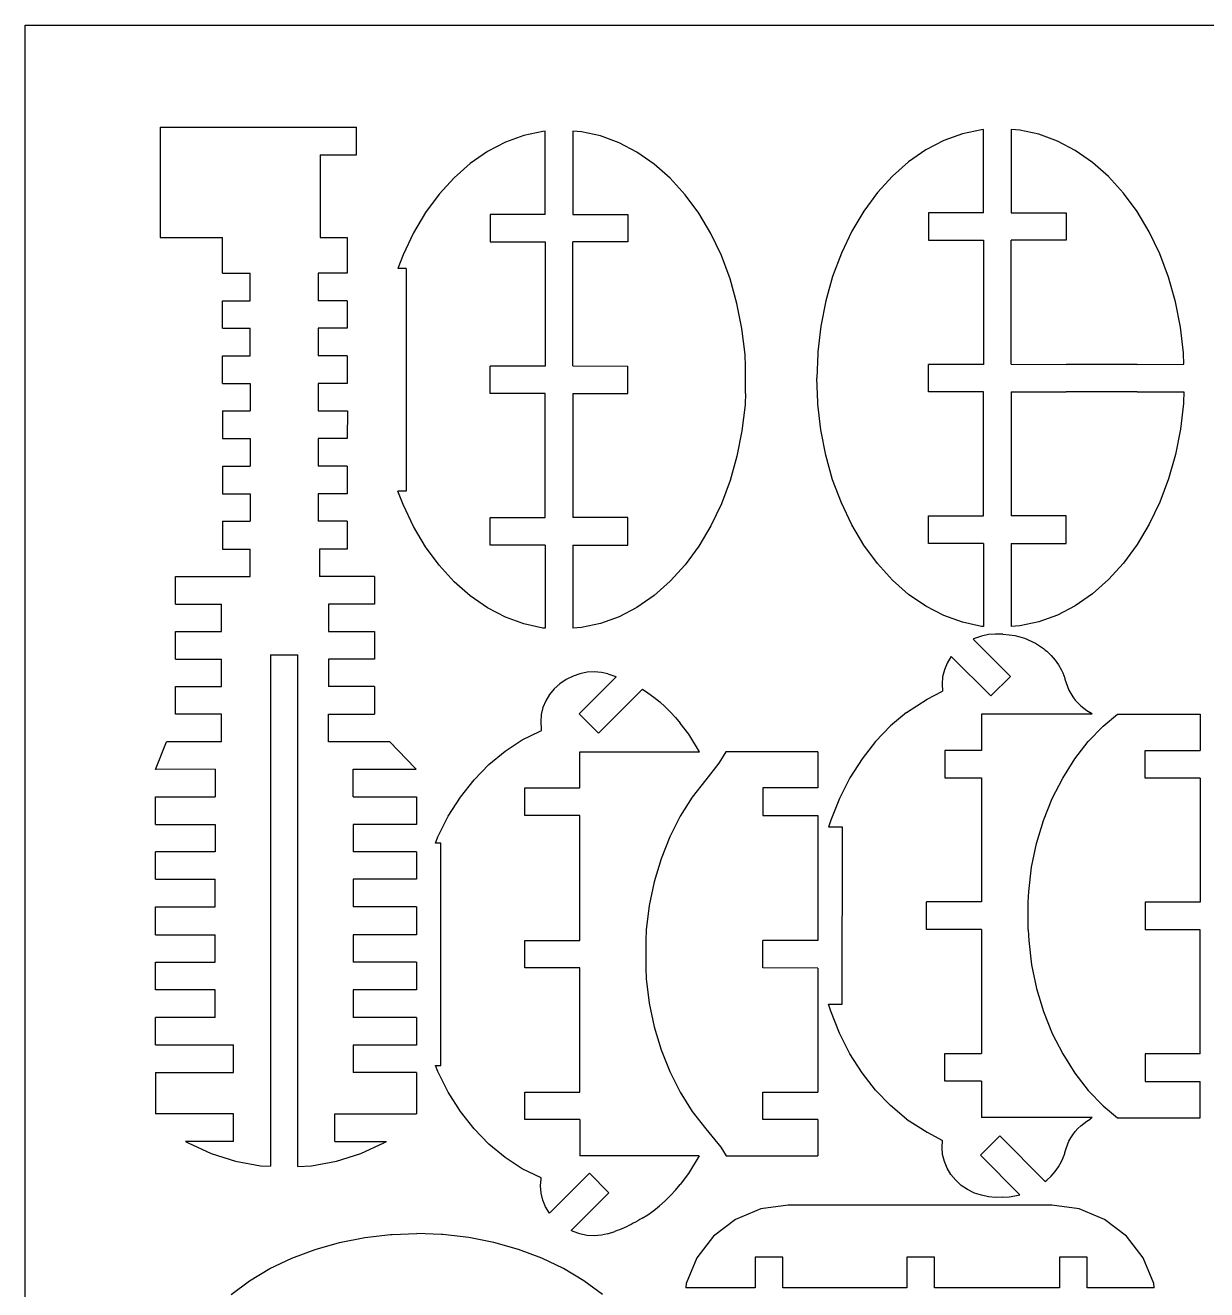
# Model space of a CAD drawing. Extents: x -2556 to 3065, y -2153 to 1951.
# Drawn here: x -2556 to -1014, y 300 to 1951 of the extents above; entities that cross this region are included whole.
import ezdxf

# ---------------------------------------------------------------- set-up
doc = ezdxf.new("R2010")
doc.units = 0
doc.header["$MEASUREMENT"] = 0
doc.layers.get('0').update_dxf_attribs({"linetype": 'CONTINUOUS'})

msp = doc.modelspace()

# ---------------------------------------------------------------- linework, layer by layer
for p, q in [((-2556.2, -2152.7), (-2556.2, 1951.1)), ((-2556.2, 1951.1), (3065.4, 1951.1)), ((-2380.2, 1818), (-2123.9, 1818)), ((-2380.2, 1818), (-2380.2, 1674)), ((-2123.9, 1782), (-2123.9, 1818)), ((-1905.1, 1807.1), (-1929.4, 1798.3)), ((-1880.3, 1812.5), (-1905.1, 1807.1)), ((-1877.4, 1812.7), (-1880.3, 1812.5)), ((-1877.4, 1704.1), (-1877.4, 1812.7)), ((-1830.1, 1811.9), (-1841.4, 1812.7)), ((-1841.4, 1812.7), (-1841.4, 1704.1)), ((-1805.3, 1806.5), (-1830.1, 1811.9)), ((-1781, 1797.7), (-1805.3, 1806.5)), ((-1357, 1800.4), (-1380.5, 1788.2)), ((-1332.8, 1809.3), (-1357, 1800.4)), ((-1308, 1814.6), (-1332.8, 1809.3)), ((-1305.1, 1814.8), (-1308, 1814.6)), ((-1305.1, 1706.3), (-1305.1, 1814.8)), ((-1257.8, 1814), (-1269.1, 1814.8)), ((-1269.1, 1814.8), (-1269.1, 1706.3)), ((-1233, 1808.7), (-1257.8, 1814)), ((-1208.7, 1799.8), (-1233, 1808.7)), ((-1952.8, 1786.1), (-1975.2, 1770.6)), ((-1929.4, 1798.3), (-1952.8, 1786.1)), ((-1757.6, 1785.4), (-1781, 1797.7)), ((-1735.2, 1769.9), (-1757.6, 1785.4)), ((-1380.5, 1788.2), (-1402.9, 1772.7)), ((-1185.3, 1787.6), (-1208.7, 1799.8)), ((-1162.9, 1772), (-1185.3, 1787.6)), ((-2171.1, 1782), (-2171.1, 1674)), ((-2171.1, 1782), (-2123.9, 1782)), ((-1975.2, 1770.6), (-1996.3, 1752)), ((-1714.1, 1751.3), (-1735.2, 1769.9)), ((-1402.9, 1772.7), (-1423.9, 1754.1)), ((-1141.8, 1753.4), (-1162.9, 1772)), ((-1996.3, 1752), (-2015.8, 1730.5)), ((-1694.6, 1729.7), (-1714.1, 1751.3)), ((-1423.9, 1754.1), (-1443.4, 1732.6)), ((-1122.3, 1731.9), (-1141.8, 1753.4)), ((-2015.8, 1730.5), (-2033.5, 1706.4)), ((-1676.9, 1705.6), (-1694.6, 1729.7)), ((-1443.4, 1732.6), (-1461.2, 1708.5)), ((-1104.5, 1707.7), (-1122.3, 1731.9)), ((-2033.5, 1706.4), (-2049.3, 1679.8)), ((-1877.4, 1704.1), (-1949.4, 1704.1)), ((-1949.4, 1704.1), (-1949.4, 1668.1)), ((-1841.4, 1704.1), (-1769.4, 1704.1)), ((-1769.4, 1704.1), (-1769.4, 1668.1)), ((-1661.1, 1679), (-1676.9, 1705.6)), ((-1461.2, 1708.5), (-1477, 1682)), ((-1305.1, 1706.3), (-1377.1, 1706.3)), ((-1377.1, 1706.3), (-1377.1, 1670.3)), ((-1269.1, 1706.3), (-1197.1, 1706.3)), ((-1197.1, 1706.3), (-1197.1, 1670.3)), ((-1088.7, 1681.1), (-1104.5, 1707.7)), ((-2380.2, 1674), (-2298.5, 1674)), ((-2298.5, 1627.3), (-2298.5, 1674)), ((-2171.1, 1674), (-2135.9, 1674)), ((-2135.9, 1674), (-2135.9, 1627.3)), ((-2049.3, 1679.8), (-2063, 1651.2)), ((-1949.4, 1668.1), (-1877.4, 1668.1)), ((-1877.4, 1668.1), (-1877.4, 1506)), ((-1769.4, 1668.1), (-1841.4, 1668.1)), ((-1841.4, 1506.1), (-1841.4, 1668.1)), ((-1647.4, 1650.3), (-1661.1, 1679)), ((-1477, 1682), (-1490.7, 1653.3)), ((-1377.1, 1670.3), (-1305.1, 1670.3)), ((-1305.1, 1670.3), (-1305.1, 1508.1)), ((-1197.1, 1670.3), (-1269.1, 1670.3)), ((-1269.1, 1508.3), (-1269.1, 1670.3)), ((-1075, 1652.4), (-1088.7, 1681.1)), ((-1490.7, 1653.3), (-1502.1, 1622.9)), ((-1063.6, 1622), (-1075, 1652.4)), ((-2063, 1651.2), (-2069.8, 1633.2)), ((-1636, 1619.8), (-1647.4, 1650.3)), ((-2298.5, 1627.3), (-2262.5, 1627.3)), ((-2262.5, 1591.3), (-2262.5, 1627.3)), ((-2174, 1627.3), (-2174, 1591.3)), ((-2135.9, 1627.3), (-2174, 1627.3)), ((-2059.1, 1633.2), (-2069.8, 1633.2)), ((-2059.1, 1633.2), (-2059.1, 1342.7)), ((-1627, 1587.9), (-1636, 1619.8)), ((-1502.1, 1622.9), (-1511.1, 1591)), ((-1054.6, 1590), (-1063.6, 1622)), ((-2298.5, 1591.3), (-2262.5, 1591.3)), ((-2298.5, 1555.3), (-2298.5, 1591.3)), ((-2135.9, 1591.3), (-2174, 1591.3)), ((-2135.9, 1591.3), (-2135.9, 1555.3)), ((-1620.5, 1554.9), (-1627, 1587.9)), ((-1511.1, 1591), (-1517.6, 1558.1)), ((-1048.1, 1557), (-1054.6, 1590)), ((-2298.5, 1555.3), (-2262.5, 1555.3)), ((-2262.5, 1519.3), (-2262.5, 1555.3)), ((-2174, 1555.3), (-2174, 1519.3)), ((-2135.9, 1555.3), (-2174, 1555.3)), ((-1616.5, 1521.1), (-1620.5, 1554.9)), ((-1517.6, 1558.1), (-1521.5, 1524.4)), ((-1044.2, 1523.2), (-1048.1, 1557)), ((-1616.5, 1520.2), (-1616.5, 1521.1)), ((-1616, 1506.1), (-1616.5, 1520.2)), ((-1521.5, 1522.3), (-1522.8, 1490.3)), ((-1521.5, 1524.4), (-1521.5, 1522.3)), ((-1044.2, 1522.3), (-1044.2, 1523.2)), ((-1043.6, 1508.3), (-1044.2, 1522.3)), ((-2298.5, 1483.3), (-2298.5, 1519.3)), ((-2298.5, 1519.3), (-2262.5, 1519.3)), ((-2135.9, 1519.3), (-2174, 1519.3)), ((-2135.9, 1519.3), (-2135.9, 1483.3)), ((-1949.4, 1470.2), (-1949.4, 1506)), ((-1877.4, 1506), (-1949.4, 1506)), ((-1841.4, 1506.1), (-1769.7, 1506)), ((-1769.7, 1470.3), (-1769.7, 1506)), ((-1616, 1470.1), (-1616, 1506.1)), ((-1377.1, 1472.3), (-1377.1, 1508.2)), ((-1305.1, 1508.1), (-1377.1, 1508.2)), ((-1269.1, 1508.3), (-1197.1, 1508.1)), ((-1104.6, 1508.1), (-1197.1, 1508.1)), ((-1104.6, 1508.1), (-1043.6, 1508.3)), ((-1521.5, 1458.2), (-1522.8, 1490.3)), ((-2298.5, 1483.3), (-2262.5, 1483.3)), ((-2262.5, 1483.3), (-2262.5, 1447.3)), ((-2135.9, 1483.3), (-2174, 1483.3)), ((-2174, 1483.3), (-2174, 1447.3)), ((-1877.4, 1470.3), (-1949.4, 1470.2)), ((-1877.4, 1308.1), (-1877.4, 1470.3)), ((-1841.4, 1470.1), (-1769.7, 1470.3)), ((-1841.4, 1470.1), (-1841.4, 1308.1)), ((-1616, 1470.1), (-1616.5, 1456.1)), ((-1305.1, 1472.4), (-1377.1, 1472.3)), ((-1305.1, 1310.3), (-1305.1, 1472.4)), ((-1269.1, 1472.3), (-1197.1, 1472.4)), ((-1269.1, 1472.3), (-1269.1, 1310.3)), ((-1104.6, 1472.4), (-1197.1, 1472.4)), ((-1104.6, 1472.4), (-1043.6, 1472.3)), ((-1043.6, 1472.3), (-1044.2, 1458.2)), ((-1616.5, 1455.2), (-1620.5, 1421.4)), ((-1616.5, 1456.1), (-1616.5, 1455.2)), ((-1521.5, 1456.2), (-1521.5, 1458.2)), ((-1517.6, 1422.5), (-1521.5, 1456.2)), ((-1044.2, 1457.3), (-1048.1, 1423.5)), ((-1044.2, 1458.2), (-1044.2, 1457.3)), ((-2298.5, 1447.3), (-2298.5, 1411.3)), ((-2298.5, 1447.3), (-2262.5, 1447.3)), ((-2174, 1447.3), (-2135.7, 1447.3)), ((-2135.7, 1447.3), (-2135.8, 1411.3)), ((-1620.5, 1421.4), (-1627, 1388.3)), ((-1511.1, 1389.5), (-1517.6, 1422.5)), ((-1048.1, 1423.5), (-1054.6, 1390.5)), ((-2298.5, 1411.3), (-2262.5, 1411.3)), ((-2262.5, 1411.3), (-2262.5, 1375.3)), ((-2174, 1411.3), (-2174, 1375.3)), ((-2135.8, 1411.3), (-2174, 1411.3)), ((-1627, 1388.3), (-1636, 1356.4)), ((-1502.1, 1357.6), (-1511.1, 1389.5)), ((-1054.6, 1390.5), (-1063.6, 1358.6)), ((-2298.5, 1375.3), (-2262.5, 1375.3)), ((-2298.5, 1375.3), (-2298.5, 1339.3)), ((-2135.8, 1375.3), (-2174, 1375.3)), ((-2135.8, 1375.3), (-2135.8, 1339.2)), ((-1636, 1356.4), (-1647.4, 1325.9)), ((-1490.7, 1327.2), (-1502.1, 1357.6)), ((-1063.6, 1358.6), (-1075, 1328.1)), ((-2298.5, 1339.3), (-2262.5, 1339.3)), ((-2262.5, 1339.3), (-2262.5, 1303.3)), ((-2174, 1339.3), (-2174, 1303.3)), ((-2135.8, 1339.2), (-2174, 1339.3)), ((-2059.1, 1342.7), (-2069.6, 1342.7)), ((-2063, 1325.1), (-2069.6, 1342.7)), ((-2049.3, 1296.4), (-2063, 1325.1)), ((-1647.4, 1325.9), (-1661.1, 1297.3)), ((-1477, 1298.6), (-1490.7, 1327.2)), ((-1075, 1328.1), (-1088.7, 1299.4)), ((-1949.4, 1272.1), (-1949.4, 1308.1)), ((-1949.4, 1308.1), (-1877.4, 1308.1)), ((-1769.4, 1308.1), (-1841.4, 1308.1)), ((-1769.4, 1272.1), (-1769.4, 1308.1)), ((-1377.1, 1274.3), (-1377.1, 1310.3)), ((-1377.1, 1310.3), (-1305.1, 1310.3)), ((-1197.1, 1310.3), (-1269.1, 1310.3)), ((-1197.1, 1274.3), (-1197.1, 1310.3)), ((-2298.5, 1303.3), (-2298.5, 1266.7)), ((-2298.5, 1303.3), (-2262.5, 1303.3)), ((-2135.9, 1303.3), (-2174, 1303.3)), ((-2135.9, 1303.3), (-2135.9, 1266.7)), ((-2033.5, 1269.9), (-2049.3, 1296.4)), ((-1661.1, 1297.3), (-1676.9, 1270.7)), ((-1461.2, 1272), (-1477, 1298.6)), ((-1088.7, 1299.4), (-1104.5, 1272.8)), ((-1877.4, 1272.1), (-1949.4, 1272.1)), ((-1877.4, 1272.1), (-1877.4, 1163.6)), ((-1841.4, 1272.1), (-1769.4, 1272.1)), ((-1841.4, 1272.1), (-1841.4, 1163.6)), ((-1443.4, 1247.9), (-1461.2, 1272)), ((-1305.1, 1274.3), (-1377.1, 1274.3)), ((-1305.1, 1274.3), (-1305.1, 1165.7)), ((-1269.1, 1274.3), (-1197.1, 1274.3)), ((-1269.1, 1274.3), (-1269.1, 1165.7)), ((-1104.5, 1272.8), (-1122.3, 1248.6)), ((-2298.5, 1266.7), (-2262.5, 1266.7)), ((-2262.5, 1231.3), (-2262.5, 1266.7)), ((-2171.9, 1266.7), (-2171.9, 1231.3)), ((-2135.9, 1266.7), (-2171.9, 1266.7)), ((-2015.8, 1245.8), (-2033.5, 1269.9)), ((-1676.9, 1270.7), (-1694.6, 1246.5)), ((-1996.3, 1224.3), (-2015.8, 1245.8)), ((-1694.6, 1246.5), (-1714.1, 1225)), ((-1423.9, 1226.4), (-1443.4, 1247.9)), ((-1122.3, 1248.6), (-1141.8, 1227.1)), ((-2360.2, 1231.3), (-2262.5, 1231.3)), ((-2360.2, 1195.2), (-2360.2, 1231.3)), ((-2100.1, 1231.3), (-2171.9, 1231.3)), ((-2100.1, 1231.3), (-2100.1, 1195.2)), ((-1975.2, 1205.7), (-1996.3, 1224.3)), ((-1714.1, 1225), (-1735.2, 1206.4)), ((-1402.9, 1207.8), (-1423.9, 1226.4)), ((-1141.8, 1227.1), (-1162.9, 1208.5)), ((-1952.8, 1190.2), (-1975.2, 1205.7)), ((-1735.2, 1206.4), (-1757.6, 1190.8)), ((-1380.5, 1192.3), (-1402.9, 1207.8)), ((-1162.9, 1208.5), (-1185.3, 1193)), ((-2360.2, 1195.2), (-2300.2, 1195.2)), ((-2300.2, 1159.2), (-2300.2, 1195.2)), ((-2100.1, 1195.2), (-2160.1, 1195.2)), ((-2160.1, 1195.2), (-2160.1, 1159.2)), ((-1929.4, 1177.9), (-1952.8, 1190.2)), ((-1757.6, 1190.8), (-1781, 1178.6)), ((-1357, 1180.1), (-1380.5, 1192.3)), ((-1185.3, 1193), (-1208.7, 1180.7)), ((-1905.1, 1169.1), (-1929.4, 1177.9)), ((-1781, 1178.6), (-1805.3, 1169.7)), ((-1332.8, 1171.3), (-1357, 1180.1)), ((-1208.7, 1180.7), (-1233, 1171.9)), ((-2360.2, 1159.2), (-2300.2, 1159.2)), ((-2360.2, 1123.3), (-2360.2, 1159.2)), ((-2160.1, 1159.2), (-2100.1, 1159.2)), ((-2100.1, 1159.2), (-2100.1, 1123.3)), ((-1880.3, 1163.8), (-1905.1, 1169.1)), ((-1877.4, 1163.6), (-1880.3, 1163.8)), ((-1830.1, 1164.4), (-1841.4, 1163.6)), ((-1805.3, 1169.7), (-1830.1, 1164.4)), ((-1308, 1165.9), (-1332.8, 1171.3)), ((-1305.1, 1165.7), (-1308, 1165.9)), ((-1257.8, 1166.5), (-1269.1, 1165.7)), ((-1233, 1171.9), (-1257.8, 1166.5)), ((-1316.8, 1150.2), (-1318.6, 1149.3)), ((-1318.6, 1149.3), (-1269.9, 1100.6)), ((-1308, 1153.1), (-1316.8, 1150.2)), ((-1298.8, 1155.2), (-1308, 1153.1)), ((-1289.4, 1155.8), (-1298.8, 1155.2)), ((-1279.8, 1155.8), (-1289.4, 1155.8)), ((-1279.8, 1155.8), (-1271.7, 1155)), ((-1271.7, 1155), (-1264.1, 1153.9)), ((-1264.1, 1153.9), (-1257.7, 1152.3)), ((-1257.7, 1152.3), (-1254.7, 1151.4)), ((-1254.7, 1151.4), (-1251.7, 1150.4)), ((-1251.7, 1150.4), (-1248.7, 1149.3)), ((-1248.7, 1149.3), (-1245.8, 1148.1)), ((-1245.8, 1148.1), (-1243, 1146.8)), ((-1243, 1146.8), (-1240.2, 1145.4)), ((-1240.2, 1145.4), (-1237.4, 1143.9)), ((-1237.4, 1143.9), (-1234.7, 1142.3)), ((-1234.7, 1142.3), (-1232.1, 1140.6)), ((-1232.1, 1140.6), (-1229.5, 1138.8)), ((-2360.2, 1123.3), (-2300.2, 1123.3)), ((-2300.2, 1087.3), (-2300.2, 1123.3)), ((-2236.2, 1128.9), (-2200.2, 1128.9)), ((-2236.2, 1128.9), (-2236.2, 460.8)), ((-2200.2, 460.6), (-2200.2, 1128.9)), ((-2160.1, 1123.3), (-2160.1, 1087.3)), ((-2100.1, 1123.3), (-2160.1, 1123.3)), ((-1347.8, 1126), (-1352.7, 1117.8)), ((-1347.2, 1126.8), (-1347.8, 1126)), ((-1295.5, 1075.1), (-1347.2, 1126.8)), ((-1229.5, 1138.8), (-1226.9, 1136.9)), ((-1226.9, 1136.9), (-1224.5, 1135)), ((-1224.5, 1135), (-1222.5, 1133.4)), ((-1222.5, 1133.4), (-1216.9, 1127.9)), ((-1216.9, 1127.9), (-1211.8, 1122)), ((-1813.4, 1106.7), (-1822.8, 1106.1)), ((-1803.8, 1105.9), (-1813.4, 1106.7)), ((-1356.3, 1109.1), (-1358.6, 1100)), ((-1352.7, 1117.8), (-1356.3, 1109.1)), ((-1211.8, 1122), (-1207.2, 1115.7)), ((-1207.2, 1115.7), (-1203.2, 1109)), ((-1203.2, 1109), (-1201.4, 1105.2)), ((-1858.2, 1091), (-1865.5, 1084.4)), ((-1849.9, 1096.6), (-1858.2, 1091)), ((-1840.8, 1101), (-1849.9, 1096.6)), ((-1832, 1104), (-1840.8, 1101)), ((-1833.2, 1051.7), (-1784.6, 1100.2)), ((-1822.8, 1106.1), (-1832, 1104)), ((-1795.7, 1103.9), (-1803.8, 1105.9)), ((-1795.7, 1103.9), (-1786.5, 1100.9)), ((-1786.5, 1100.9), (-1784.6, 1100.2)), ((-1358.6, 1100), (-1359.3, 1090.7)), ((-1359.3, 1090.7), (-1358.6, 1081.3)), ((-1269.9, 1100.6), (-1295.5, 1075.1)), ((-1201.4, 1105.2), (-1199.1, 1098.5)), ((-1199.1, 1098.5), (-1198.8, 1097)), ((-1198.8, 1097), (-1197.4, 1092.1)), ((-1197.4, 1092.1), (-1195.7, 1087.3)), ((-2360.2, 1087.3), (-2300.2, 1087.3)), ((-2360.2, 1051.3), (-2360.2, 1087.3)), ((-2100.1, 1087.3), (-2160.1, 1087.3)), ((-2100.1, 1087.3), (-2100.1, 1051.3)), ((-1871.8, 1076.9), (-1876.7, 1068.7)), ((-1865.5, 1084.4), (-1871.8, 1076.9)), ((-1750.5, 1083.8), (-1807.9, 1026.4)), ((-1750.5, 1083.8), (-1743.3, 1079.1)), ((-1743.3, 1079.1), (-1735.5, 1073.4)), ((-1378.8, 1070.8), (-1358.6, 1081.3)), ((-1195.7, 1087.3), (-1193.6, 1082.7)), ((-1193.6, 1082.7), (-1191.1, 1078.2)), ((-1191.1, 1078.2), (-1188.4, 1073.9)), ((-1188.4, 1073.9), (-1185.3, 1069.8)), ((-1880.3, 1060), (-1882.6, 1050.8)), ((-1876.7, 1068.7), (-1880.3, 1060)), ((-1735.5, 1073.4), (-1727.9, 1067.4)), ((-1727.9, 1067.4), (-1720.7, 1060.9)), ((-1720.7, 1060.9), (-1713.7, 1054.1)), ((-1405.5, 1053.5), (-1378.8, 1070.8)), ((-1185.3, 1069.8), (-1181.9, 1066)), ((-1181.9, 1066), (-1178.3, 1062.4)), ((-1178.3, 1062.4), (-1174.4, 1059.1)), ((-1174.4, 1059.1), (-1170.2, 1056.2)), ((-2300.2, 1051.3), (-2360.2, 1051.3)), ((-2300.2, 1015.3), (-2300.2, 1051.3)), ((-2160.1, 1015.3), (-2160.1, 1051.3)), ((-2160.1, 1051.3), (-2100.1, 1051.3)), ((-1882.6, 1050.8), (-1883.3, 1041.5)), ((-1883.3, 1041.5), (-1882.6, 1032.2)), ((-1807.9, 1026.4), (-1833.2, 1051.7)), ((-1713.7, 1054.1), (-1707.2, 1047)), ((-1707.2, 1047), (-1701, 1039.5)), ((-1405.5, 1053.5), (-1426.6, 1036)), ((-1308, 1051.5), (-1308, 1004)), ((-1163.5, 1051.5), (-1308, 1051.5)), ((-1170.2, 1056.2), (-1165.9, 1053.5)), ((-1163.5, 1051.5), (-1165.9, 1053.5)), ((-1148.9, 1035.7), (-1130.4, 1051.2)), ((-1130.4, 1051.2), (-1022.1, 1051.2)), ((-1022.1, 1051.2), (-1022.1, 1003.7)), ((-1907.4, 1017.7), (-1883.9, 1029.2)), ((-1883.9, 1029.2), (-1882.6, 1029.7)), ((-1882.6, 1032.2), (-1882.6, 1029.7)), ((-1689.9, 1025.2), (-1701, 1039.5)), ((-1675.9, 1002.3), (-1689.9, 1025.2)), ((-1426.6, 1036), (-1446.1, 1015.8)), ((-1168.4, 1015.5), (-1148.9, 1035.7)), ((-2386.3, 979), (-2372, 1015.3)), ((-2300.2, 1015.3), (-2372, 1015.3)), ((-2080.1, 1015.3), (-2160.1, 1015.3)), ((-2080.1, 1015.3), (-2047.2, 980.6)), ((-1929.8, 1003.2), (-1907.4, 1017.7)), ((-1446.1, 1015.8), (-1463.8, 993.1)), ((-1186.1, 992.8), (-1168.4, 1015.5)), ((-1950.8, 985.7), (-1929.8, 1003.2)), ((-1832, 990.5), (-1832, 1002.3)), ((-1832, 1002.3), (-1675.9, 1002.3)), ((-1641.6, 1002.3), (-1650.7, 987.2)), ((-1521.5, 1002.3), (-1641.6, 1002.3)), ((-1521.5, 1002.3), (-1521.5, 955)), ((-1463.8, 993.1), (-1479.6, 968.2)), ((-1308, 1004), (-1355.7, 1004)), ((-1355.7, 1004), (-1355.7, 968)), ((-1201.8, 967.9), (-1186.1, 992.8)), ((-1094.1, 967.7), (-1094.1, 1003.7)), ((-1094.1, 1003.7), (-1022.1, 1003.7)), ((-2308.2, 979.3), (-2386.3, 979)), ((-2308.2, 979.3), (-2308.2, 943.3)), ((-2128.2, 943.3), (-2128.2, 979.3)), ((-2128.2, 979.3), (-2045.8, 979.3)), ((-2047.2, 980.6), (-2045.8, 979.3)), ((-1970.3, 965.5), (-1950.8, 985.7)), ((-1832, 990), (-1832, 990.5)), ((-1832, 955), (-1832, 990)), ((-1650.7, 987.2), (-1667.8, 965.5)), ((-1988.1, 942.8), (-1970.3, 965.5)), ((-1667.8, 965.5), (-1685.5, 942.8)), ((-1479.6, 968.2), (-1493.3, 941.3)), ((-1355.7, 968), (-1308, 968)), ((-1308, 968), (-1308, 806)), ((-1215.5, 941), (-1201.8, 967.9)), ((-1022.1, 967.7), (-1094.1, 967.7)), ((-1022.1, 967.7), (-1022.1, 805.7)), ((-2386.2, 907.3), (-2386.2, 943.3)), ((-2386.2, 943.3), (-2308.2, 943.3)), ((-2128.2, 943.3), (-2045.5, 943.3)), ((-2045.5, 943.3), (-2045.5, 907.3)), ((-2003.9, 917.9), (-1988.1, 942.8)), ((-1904, 955), (-1832, 955)), ((-1904, 919), (-1904, 955)), ((-1685.5, 942.8), (-1701.2, 917.9)), ((-1593.3, 955), (-1593.3, 919)), ((-1521.5, 955), (-1593.3, 955)), ((-1493.3, 941.3), (-1504.7, 912.7)), ((-1226.8, 912.4), (-1215.5, 941)), ((-2017.6, 891), (-2003.9, 917.9)), ((-1832.2, 919), (-1904, 919)), ((-1832.2, 755.7), (-1832.2, 919)), ((-1701.2, 917.9), (-1714.9, 891)), ((-1593.3, 919), (-1521.5, 919)), ((-1521.5, 919), (-1521.5, 755.7)), ((-1504.7, 912.7), (-1507.4, 903.7)), ((-1235.8, 882.4), (-1226.8, 912.4)), ((-2386.2, 907.3), (-2308.2, 907.3)), ((-2308.2, 907.3), (-2308.2, 871.3)), ((-2128.2, 907.3), (-2128.2, 871.3)), ((-2045.5, 907.3), (-2128.2, 907.3)), ((-1489.4, 903.7), (-1507.4, 903.7)), ((-1489.5, 672.6), (-1489.4, 903.7)), ((-2020.8, 882.9), (-2017.6, 891)), ((-2013.7, 882.9), (-2020.8, 882.9)), ((-2013.7, 592.4), (-2013.7, 882.9)), ((-1714.9, 891), (-1726.2, 862.4)), ((-1242.3, 851.4), (-1235.8, 882.4)), ((-2308.2, 871.3), (-2386.2, 871.3)), ((-2386.2, 835.6), (-2386.2, 871.3)), ((-2045.5, 871.3), (-2128.2, 871.3)), ((-2045.5, 871.3), (-2045.5, 835.8)), ((-1726.2, 862.4), (-1735.2, 832.4)), ((-1246.2, 819.7), (-1242.3, 851.4)), ((-2386.2, 835.6), (-2308.2, 835.6)), ((-2308.2, 799.8), (-2308.2, 835.6)), ((-2128.2, 835.8), (-2128.2, 799.8)), ((-2045.5, 835.8), (-2128.2, 835.8)), ((-1735.2, 832.4), (-1741.7, 801.4)), ((-1246.8, 805.7), (-1246.2, 819.7)), ((-2386.2, 799.8), (-2308.2, 799.8)), ((-2386.2, 763.3), (-2386.2, 799.8)), ((-2045.5, 799.8), (-2128.2, 799.8)), ((-2045.5, 799.8), (-2045.5, 763.2)), ((-1741.7, 801.4), (-1745.6, 769.7)), ((-1379.7, 770), (-1379.7, 806)), ((-1308, 806), (-1379.7, 806)), ((-1246.8, 769.7), (-1246.8, 805.7)), ((-1094.1, 805.7), (-1094.1, 769.7)), ((-1022.1, 805.7), (-1094.1, 805.7)), ((-2386.2, 763.3), (-2308.2, 763.3)), ((-2308.2, 727.3), (-2308.2, 763.3)), ((-2128.2, 763.2), (-2128.2, 727.2)), ((-2045.5, 763.2), (-2128.2, 763.2)), ((-1745.6, 769.7), (-1746.2, 755.7)), ((-1308, 770), (-1379.7, 770)), ((-1308, 770), (-1308, 608)), ((-1246.8, 769.7), (-1246.2, 755.7)), ((-1022.1, 769.7), (-1094.1, 769.7)), ((-1022.1, 607.7), (-1022.1, 769.7)), ((-1904, 755.7), (-1832.2, 755.7)), ((-1904, 719.8), (-1904, 755.7)), ((-1746.2, 755.7), (-1746.2, 719.7)), ((-1593.3, 719.8), (-1593.3, 755.7)), ((-1521.5, 755.7), (-1593.3, 755.7)), ((-1246.2, 755.7), (-1242.3, 724)), ((-2386.2, 727.2), (-2308.2, 727.3)), ((-2386.2, 691.3), (-2386.2, 727.2)), ((-2045.5, 727.2), (-2128.2, 727.2)), ((-2045.5, 727.2), (-2045.5, 691.3)), ((-1832.2, 719.8), (-1904, 719.8)), ((-1832.2, 557.7), (-1832.2, 719.8)), ((-1746.2, 719.7), (-1745.6, 705.6)), ((-1521.5, 719.7), (-1593.3, 719.8)), ((-1521.5, 719.7), (-1521.5, 557.7)), ((-1242.3, 724), (-1235.8, 693)), ((-1745.6, 705.6), (-1741.7, 673.9)), ((-2308.2, 691.3), (-2386.2, 691.3)), ((-2308.2, 655.3), (-2308.2, 691.3)), ((-2128.3, 691.3), (-2128.3, 655.3)), ((-2045.5, 691.3), (-2128.3, 691.3)), ((-1235.8, 693), (-1226.8, 663)), ((-1741.7, 673.9), (-1735.2, 642.9)), ((-1504.7, 663.3), (-1507.5, 672.6)), ((-1507.5, 672.6), (-1489.5, 672.6)), ((-1493.3, 634.7), (-1504.7, 663.3)), ((-1226.8, 663), (-1215.5, 634.4)), ((-2386.2, 619.3), (-2386.2, 655.3)), ((-2308.2, 655.3), (-2386.2, 655.3)), ((-2045.5, 655.3), (-2128.3, 655.3)), ((-2045.5, 655.3), (-2045.5, 619.1)), ((-1735.2, 642.9), (-1726.2, 613)), ((-1479.6, 607.8), (-1493.3, 634.7)), ((-1215.5, 634.4), (-1201.8, 607.5)), ((-2386.2, 619.3), (-2284.2, 619.3)), ((-2284.2, 583.3), (-2284.2, 619.3)), ((-2128.2, 619.1), (-2128.2, 583.1)), ((-2045.5, 619.1), (-2128.2, 619.1)), ((-1726.2, 613), (-1714.9, 584.4)), ((-1463.8, 582.9), (-1479.6, 607.8)), ((-1355.7, 608), (-1308, 608)), ((-1355.7, 572), (-1355.7, 608)), ((-1201.8, 607.5), (-1186.1, 582.6)), ((-1094.1, 607.7), (-1094.1, 571.7)), ((-1022.1, 607.7), (-1094.1, 607.7)), ((-2386.2, 583.3), (-2284.2, 583.3)), ((-2386.2, 583.3), (-2386.2, 529.3)), ((-2045.5, 583.1), (-2128.2, 583.1)), ((-2045.5, 583.1), (-2045.5, 529.3)), ((-2020.8, 592.4), (-2013.7, 592.4)), ((-2017.6, 584.4), (-2020.8, 592.4)), ((-2003.9, 557.5), (-2017.6, 584.4)), ((-1714.9, 584.4), (-1701.2, 557.5)), ((-1446.1, 560.2), (-1463.8, 582.9)), ((-1186.1, 582.6), (-1168.4, 559.9)), ((-1308, 572), (-1355.7, 572)), ((-1308, 572), (-1308, 524.6)), ((-1094.1, 571.7), (-1022.1, 571.7)), ((-1022.2, 524.3), (-1022.1, 571.7)), ((-1988.1, 532.5), (-2003.9, 557.5)), ((-1904, 557.7), (-1832.2, 557.7)), ((-1904, 521.7), (-1904, 557.7)), ((-1701.2, 557.5), (-1685.5, 532.5)), ((-1593.3, 521.7), (-1593.3, 557.7)), ((-1593.3, 557.7), (-1521.5, 557.7)), ((-1426.6, 540), (-1446.1, 560.2)), ((-1168.4, 559.9), (-1148.9, 539.7)), ((-2284.2, 529.3), (-2386.2, 529.3)), ((-2284.2, 493.3), (-2284.2, 529.3)), ((-2152.2, 493.3), (-2152.2, 529.3)), ((-2152.2, 529.3), (-2045.5, 529.3)), ((-1970.3, 509.9), (-1988.1, 532.5)), ((-1685.5, 532.5), (-1667.8, 509.9)), ((-1405.5, 522.5), (-1426.6, 540)), ((-1148.9, 539.7), (-1130.4, 524.3)), ((-1832.2, 521.7), (-1904, 521.7)), ((-1832.2, 521.7), (-1832.2, 486.6)), ((-1521.5, 521.7), (-1593.3, 521.7)), ((-1521.5, 521.7), (-1521.5, 474.3)), ((-1405.5, 522.5), (-1378.8, 505.2)), ((-1163.5, 524.6), (-1308, 524.6)), ((-1181.9, 510), (-1178.3, 513.6)), ((-1178.3, 513.6), (-1174.4, 516.9)), ((-1174.4, 516.9), (-1170.2, 519.9)), ((-1170.2, 519.9), (-1165.9, 522.5)), ((-1163.5, 524.6), (-1165.9, 522.5)), ((-1130.4, 524.3), (-1022.2, 524.3)), ((-1950.8, 489.7), (-1970.3, 509.9)), ((-1667.8, 509.9), (-1648.3, 485.7)), ((-1378.8, 505.2), (-1358.6, 494.7)), ((-1283.9, 500.5), (-1309.2, 475.2)), ((-1224.5, 441.1), (-1283.9, 500.5)), ((-1193.6, 493.4), (-1191.1, 497.9)), ((-1191.1, 497.9), (-1188.4, 502.1)), ((-1188.4, 502.1), (-1185.3, 506.2)), ((-1185.3, 506.2), (-1181.9, 510)), ((-2284.2, 493.3), (-2346.9, 493.3)), ((-2346.9, 493.3), (-2343.7, 491.3)), ((-2343.7, 491.3), (-2313.4, 477.6)), ((-2152.2, 493.3), (-2084.8, 493.3)), ((-2118.2, 477.6), (-2087.9, 491.3)), ((-2087.9, 491.3), (-2084.8, 493.3)), ((-1929.8, 472.2), (-1950.8, 489.7)), ((-1832.2, 486.6), (-1832.2, 486.1)), ((-1832.2, 486.1), (-1832.2, 474.3)), ((-1648.3, 485.7), (-1641.3, 474.3)), ((-1359.3, 485.4), (-1358.6, 494.7)), ((-1358.6, 476.1), (-1359.3, 485.4)), ((-1199.1, 477.5), (-1198.8, 479)), ((-1198.8, 479), (-1197.4, 483.9)), ((-1197.4, 483.9), (-1195.7, 488.7)), ((-1195.7, 488.7), (-1193.6, 493.4)), ((-2313.4, 477.6), (-2281.7, 467.7)), ((-2281.7, 467.7), (-2249, 461.6)), ((-2182.6, 461.6), (-2150, 467.7)), ((-2150, 467.7), (-2118.2, 477.6)), ((-1907.4, 457.6), (-1929.8, 472.2)), ((-1676.2, 474.3), (-1832.2, 474.3)), ((-1676.2, 474.3), (-1690.2, 451.4)), ((-1641.3, 474.3), (-1521.5, 474.3)), ((-1356.3, 466.9), (-1358.6, 476.1)), ((-1352.7, 458.2), (-1356.3, 466.9)), ((-1309.2, 475.2), (-1257.7, 423.7)), ((-1207.2, 460.3), (-1203.2, 467.1)), ((-1203.2, 467.1), (-1201.4, 470.8)), ((-1201.4, 470.8), (-1199.1, 477.5)), ((-2249, 461.6), (-2236.2, 460.8)), ((-2200.2, 460.6), (-2182.6, 461.6)), ((-1882.8, 445.6), (-1907.4, 457.6)), ((-1819.7, 451.8), (-1871.9, 399.6)), ((-1794.2, 426.3), (-1819.7, 451.8)), ((-1690.2, 451.4), (-1701.3, 437.1)), ((-1347.8, 450), (-1352.7, 458.2)), ((-1341.5, 442.5), (-1347.8, 450)), ((-1222.5, 442.7), (-1216.9, 448.1)), ((-1216.9, 448.1), (-1211.8, 454)), ((-1211.8, 454), (-1207.2, 460.3)), ((-1883.6, 435.1), (-1882.8, 444.4)), ((-1882.8, 425.8), (-1883.6, 435.1)), ((-1882.8, 444.4), (-1882.8, 445.6)), ((-1714, 422.5), (-1707.5, 429.7)), ((-1707.5, 429.7), (-1701.3, 437.1)), ((-1334.2, 435.9), (-1341.5, 442.5)), ((-1325.9, 430.3), (-1334.2, 435.9)), ((-1316.8, 425.8), (-1325.9, 430.3)), ((-1224.5, 441.1), (-1222.5, 442.7)), ((-1880.6, 416.7), (-1882.8, 425.8)), ((-1877, 407.9), (-1880.6, 416.7)), ((-1843.6, 376.8), (-1794.2, 426.3)), ((-1728.2, 409.2), (-1720.9, 415.7)), ((-1720.9, 415.7), (-1714, 422.5)), ((-1308, 422.9), (-1316.8, 425.8)), ((-1298.8, 420.8), (-1308, 422.9)), ((-1289.4, 420.2), (-1298.8, 420.8)), ((-1279.8, 420.3), (-1289.4, 420.2)), ((-1279.8, 420.3), (-1271.7, 421)), ((-1271.7, 421), (-1264.1, 422.2)), ((-1264.1, 422.2), (-1257.7, 423.7)), ((-1872, 399.7), (-1877, 407.9)), ((-1871.9, 399.6), (-1872, 399.7)), ((-1750.8, 392.9), (-1743.6, 397.5)), ((-1743.6, 397.5), (-1735.7, 403.2)), ((-1735.7, 403.2), (-1728.2, 409.2)), ((-1595.8, 405.3), (-1629.1, 391.5)), ((-1560.2, 410), (-1595.8, 405.3)), ((-1216, 410), (-1560.2, 410)), ((-1180.4, 405.3), (-1216, 410)), ((-1147.2, 391.5), (-1180.4, 405.3)), ((-1774.4, 380.5), (-1777.4, 379.2)), ((-1771.3, 381.9), (-1774.4, 380.5)), ((-1768.3, 383.3), (-1771.3, 381.9)), ((-1765.3, 384.8), (-1768.3, 383.3)), ((-1762.4, 386.3), (-1765.3, 384.8)), ((-1759.4, 387.9), (-1762.4, 386.3)), ((-1756.5, 389.5), (-1759.4, 387.9)), ((-1753.7, 391.2), (-1756.5, 389.5)), ((-1750.8, 392.9), (-1753.7, 391.2)), ((-1629.1, 391.5), (-1657.6, 369.7)), ((-1118.6, 369.7), (-1147.2, 391.5)), ((-2145.9, 361.1), (-2112.9, 367.6)), ((-2112.9, 367.6), (-2079.2, 371.6)), ((-2079.2, 371.6), (-2077.1, 371.6)), ((-2077.1, 371.6), (-2045.1, 372.9)), ((-2013, 371.6), (-2045.1, 372.9)), ((-2011, 371.6), (-2013, 371.6)), ((-1977.3, 367.6), (-2011, 371.6)), ((-1944.3, 361.1), (-1977.3, 367.6)), ((-1841.1, 375.6), (-1843.6, 376.8)), ((-1832.2, 372.6), (-1841.1, 375.6)), ((-1823.1, 370.6), (-1832.2, 372.6)), ((-1813.6, 369.9), (-1823.1, 370.6)), ((-1804.1, 370.7), (-1813.6, 369.9)), ((-1796, 372.7), (-1804.1, 370.7)), ((-1796, 372.7), (-1786.7, 375.7)), ((-1783.6, 376.8), (-1786.7, 375.7)), ((-1780.5, 378), (-1783.6, 376.8)), ((-1777.4, 379.2), (-1780.5, 378)), ((-1657.6, 369.7), (-1679.5, 341.1)), ((-1096.7, 341.1), (-1118.6, 369.7)), ((-2208.2, 340.7), (-2177.7, 352.1)), ((-2177.7, 352.1), (-2145.9, 361.1)), ((-1912.4, 352.1), (-1944.3, 361.1)), ((-1882, 340.7), (-1912.4, 352.1)), ((-2236.8, 327.1), (-2208.2, 340.7)), ((-1853.4, 327.1), (-1882, 340.7)), ((-1679.5, 341.1), (-1693.2, 307.9)), ((-1603.1, 342.3), (-1603.1, 302.2)), ((-1567.1, 342.3), (-1603.1, 342.3)), ((-1567.1, 302.2), (-1567.1, 342.3)), ((-1405.1, 342.3), (-1405.1, 302.2)), ((-1369.1, 342.3), (-1405.1, 342.3)), ((-1369.1, 302.2), (-1369.1, 342.3)), ((-1205.9, 342.3), (-1205.9, 302.2)), ((-1169.9, 342.3), (-1205.9, 342.3)), ((-1169.9, 302.2), (-1169.9, 342.3)), ((-1083, 307.9), (-1096.7, 341.1)), ((-2263.3, 311.2), (-2236.8, 327.1)), ((-1826.9, 311.2), (-1853.4, 327.1)), ((-2287.5, 293.5), (-2263.3, 311.2)), ((-1802.7, 293.5), (-1826.9, 311.2)), ((-1693.2, 307.9), (-1694, 302.2)), ((-1603.1, 302.2), (-1694, 302.2)), ((-1405.1, 302.2), (-1567.1, 302.2)), ((-1205.9, 302.2), (-1369.1, 302.2)), ((-1082.2, 302.2), (-1169.9, 302.2)), ((-1082.2, 302.2), (-1083, 307.9))]:
    msp.add_line(p, q)

doc.saveas('drawing.dxf')
